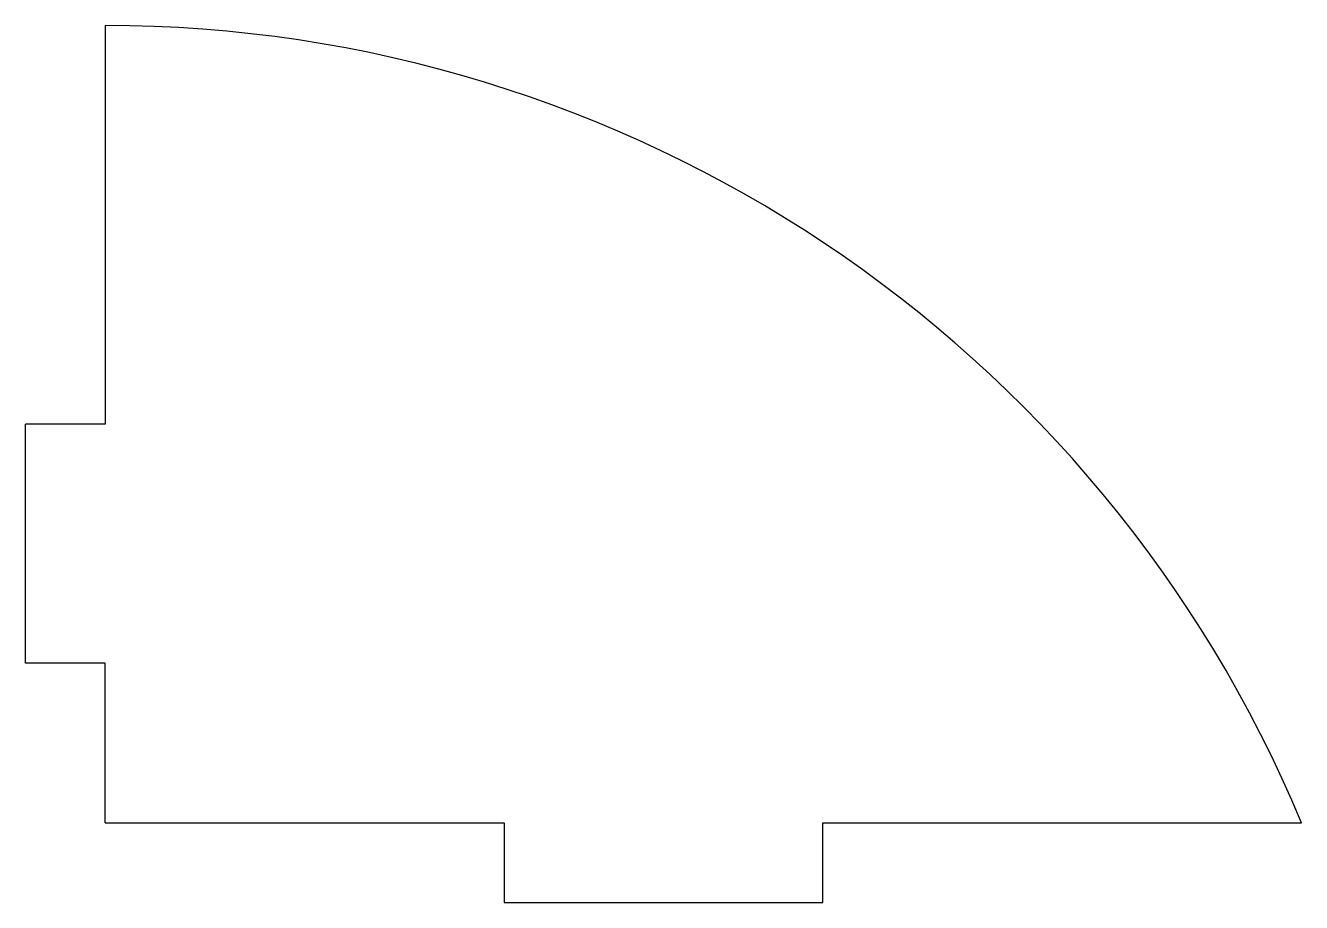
# Model space of a CAD drawing. Extents: x -1 to 1, y -0.75 to 0.63.
import ezdxf

# ---------------------------------------------------------------- set-up
doc = ezdxf.new("R2010")
doc.units = 0
doc.layers.add('VISIBLE', color=7, linetype='CONTINUOUS')

msp = doc.modelspace()

# ---------------------------------------------------------------- linework, layer by layer
at = {"layer": 'VISIBLE'}
for p, q in [((-0.875, 0.625, 0.125), (-0.875, 0, 0.125)), ((-0.875, 0, 0.125), (-1, 0, 0.125)), ((-1, -0.375, 0.125), (-1, 0, 0.125)), ((-0.875, -0.375, 0.125), (-1, -0.375, 0.125)), ((-0.875, -0.625, 0.125), (-0.875, -0.375, 0.125)), ((-0.875, -0.625, 0.125), (-0.25, -0.625, 0.125)), ((-0.25, -0.625, 0.125), (-0.25, -0.75, 0.125)), ((0.25, -0.75, 0.125), (0.25, -0.625, 0.125)), ((0.25, -0.625, 0.125), (1, -0.625, 0.125)), ((-0.25, -0.75, 0.125), (0.25, -0.75, 0.125))]:
    msp.add_line(p, q, dxfattribs=at)
msp.add_arc((-0.875, -1.40625, 0.125), 2.03125, 22.61986, 90, dxfattribs=at)

doc.saveas('drawing.dxf')
